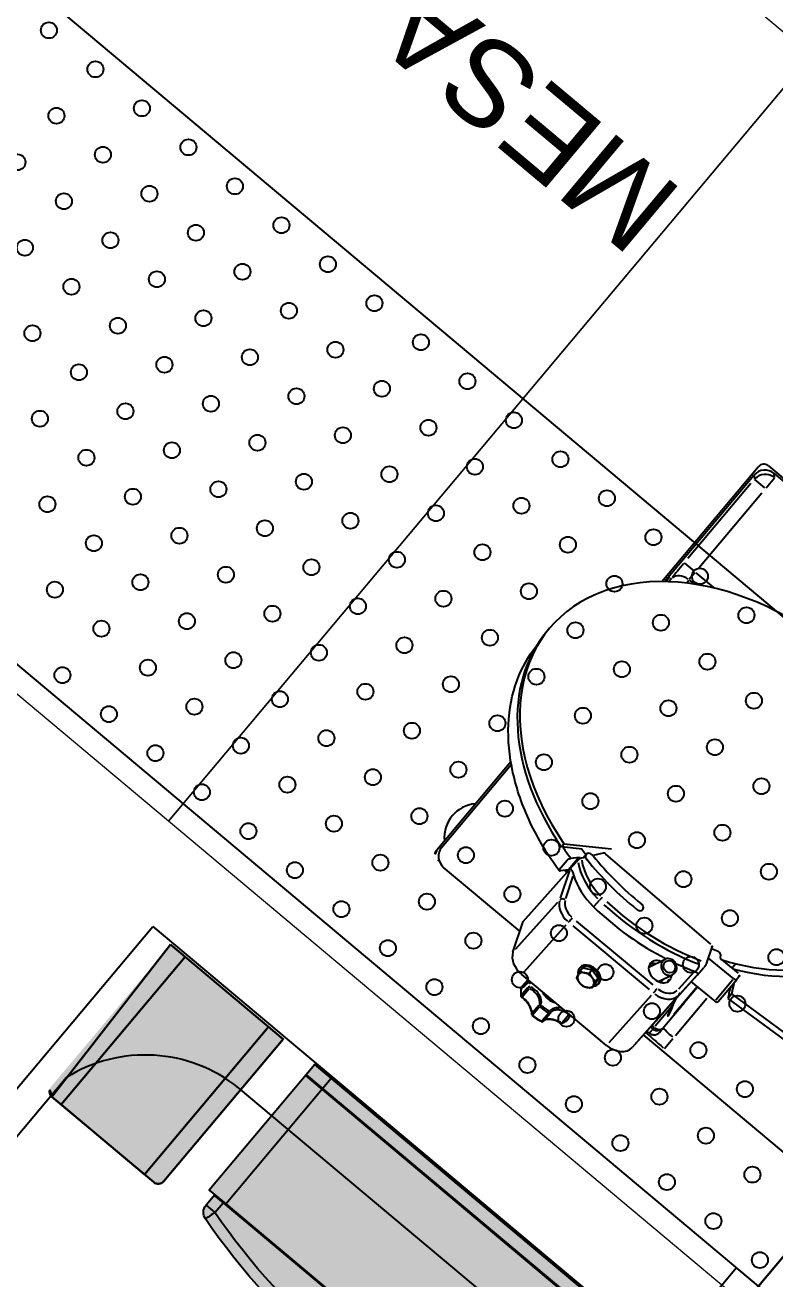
# Model space of a CAD drawing. Header units: metres. Extents: x 822482 to 822767, y 9662202 to 9662512.
# Drawn here: x 822694.408 to 822694.933, y 9662397.742 to 9662398.62 of the extents above; entities that cross this region are included whole.
import ezdxf

# ---------------------------------------------------------------- set-up
doc = ezdxf.new("R2010")
doc.units = ezdxf.units.M
doc.layers.add('20006_ARQ_1000_3PV$0$ARQ-SAN', color=9, linetype='Continuous')
doc.layers.add('ARQ_NE_EQUIPAMENTOS', color=7, linetype='Continuous')
doc.layers.add('ARQ_NE_INOX', color=7, linetype='Continuous', lineweight=0, true_color=0x0032c7)
doc.layers.add('ARQ_NE_MOBILIÁRIOS', color=251, linetype='Continuous', lineweight=0)
doc.styles.add('Arial', font='arial.ttf', dxfattribs={"height": 0.6})

# ---------------------------------------------------------------- blocks, each defined once
blk = doc.blocks.new('20006_ARQ_1400_3PV$0$ILV-014')
at = {"color": 0}
blk.add_lwpolyline([(0, 0.44), (0.455, 0.44), (0.455, 0), (0, 0)], close=True, dxfattribs=at)
blk.add_lwpolyline([(0.02167, 0.32029), (0.02167, 0.1212, 0.464346), (0.11399, 0.04323), (0.34171, 0.04323, 0.337648), (0.42953, 0.11017), (0.42953, 0.32097, 0.435718), (0.35396, 0.39198), (0.11844, 0.39198, 0.317535), (0.02167, 0.32029, 1.395828)], format="xyb", dxfattribs=at)
blk.add_circle((0.22785, 0.22), 0.04707, dxfattribs=at)
blk = doc.blocks.new('20006_ARQ_1400_3PV$0$IPL-001')
at = {"color": 0}
for points in [[(0, 0), (1, 0), (1, -0.37), (0, -0.37)], [(1, -0.37), (0.98, -0.37), (0.98, -0.4), (1, -0.4)]]:
    blk.add_lwpolyline(points, close=True, dxfattribs=at)
for centre in [(0.05442, -0.01562), (0.09691, -0.01562), (0.13939, -0.01562), (0.18187, -0.01562), (0.22435, -0.01562), (0.26683, -0.01562), (0.30931, -0.01562), (0.3518, -0.01562), (0.39428, -0.01562), (0.43676, -0.01562), (0.47924, -0.01562), (0.52172, -0.01562), (0.56421, -0.01562), (0.60669, -0.01562), (0.64917, -0.01562), (0.69165, -0.01562), (0.09691, -0.0581), (0.13939, -0.0581), (0.18187, -0.0581), (0.22435, -0.0581), (0.26683, -0.0581), (0.30931, -0.0581), (0.3518, -0.0581), (0.39428, -0.0581), (0.43676, -0.0581), (0.47924, -0.0581), (0.52172, -0.0581), (0.56421, -0.0581), (0.60669, -0.0581), (0.64917, -0.0581), (0.69165, -0.0581), (0.73413, -0.0581), (0.09691, -0.10058), (0.13939, -0.10058), (0.18187, -0.10058), (0.22435, -0.10058), (0.26683, -0.10058), (0.30931, -0.10058), (0.3518, -0.10058), (0.39428, -0.10058), (0.43676, -0.10058), (0.47924, -0.10058), (0.52172, -0.10058), (0.56421, -0.10058), (0.60669, -0.10058), (0.64917, -0.10058), (0.69165, -0.10058), (0.73413, -0.10058), (0.77661, -0.10058), (0.13939, -0.14307), (0.18187, -0.14307), (0.22435, -0.14307), (0.26683, -0.14307), (0.30931, -0.14307), (0.3518, -0.14307), (0.39428, -0.14307), (0.43676, -0.14307), (0.47924, -0.14307), (0.52172, -0.14307), (0.56421, -0.14307), (0.60669, -0.14307), (0.64917, -0.14307), (0.69165, -0.14307), (0.73413, -0.14307), (0.77661, -0.14307), (0.8191, -0.14307), (0.18187, -0.18555), (0.22435, -0.18555), (0.26683, -0.18555), (0.30931, -0.18555), (0.3518, -0.18555), (0.39428, -0.18555), (0.43676, -0.18555), (0.47924, -0.18555), (0.52172, -0.18555), (0.56421, -0.18555), (0.60669, -0.18555), (0.64917, -0.18555), (0.69165, -0.18555), (0.73413, -0.18555), (0.77661, -0.18555), (0.8191, -0.18555), (0.86158, -0.18555), (0.22435, -0.22803), (0.26683, -0.22803), (0.30931, -0.22803), (0.3518, -0.22803), (0.39428, -0.22803), (0.43676, -0.22803), (0.47924, -0.22803), (0.52172, -0.22803), (0.56421, -0.22803), (0.60669, -0.22803), (0.64917, -0.22803), (0.69165, -0.22803), (0.73413, -0.22803), (0.77661, -0.22803), (0.8191, -0.22803), (0.86158, -0.22803), (0.26683, -0.27051), (0.30931, -0.27051), (0.3518, -0.27051), (0.39428, -0.27051), (0.43676, -0.27051), (0.47924, -0.27051), (0.52172, -0.27051), (0.56421, -0.27051), (0.60669, -0.27051), (0.64917, -0.27051), (0.69165, -0.27051), (0.73413, -0.27051), (0.77661, -0.27051), (0.8191, -0.27051), (0.86158, -0.27051), (0.90406, -0.27051), (0.30931, -0.31299), (0.3518, -0.31299), (0.39428, -0.31299), (0.43676, -0.31299), (0.47924, -0.31299), (0.52172, -0.31299), (0.56421, -0.31299), (0.60669, -0.31299), (0.64917, -0.31299), (0.69165, -0.31299), (0.73413, -0.31299), (0.77661, -0.31299), (0.8191, -0.31299), (0.86158, -0.31299), (0.90406, -0.31299), (0.94654, -0.31299), (0.3518, -0.35547), (0.39428, -0.35547), (0.43676, -0.35547), (0.47924, -0.35547), (0.52172, -0.35547), (0.56421, -0.35547), (0.60669, -0.35547), (0.64917, -0.35547), (0.69165, -0.35547), (0.73413, -0.35547), (0.77661, -0.35547), (0.8191, -0.35547), (0.86158, -0.35547), (0.90406, -0.35547), (0.94654, -0.35547), (0.98902, -0.35547)]:
    blk.add_circle(centre, 0.00562, dxfattribs=at)
blk = doc.blocks.new('20006_ARQ_1400_3PV$0$QF-062')
at = {"color": 0}
for p, q in [((0.38233, 0.03772), (0.38233, 0.02993)), ((0.38298, 0.03098), (0.38298, 0.03799)), ((0.39091, 0.03888), (0.39091, 0.03187)), ((0.39181, 0.03137), (0.39181, 0.03838)), ((0.37155, 0.02284), (0.37155, 0.03046)), ((0.40454, 0.0338), (0.40454, 0.02679)), ((0.40564, 0.02656), (0.40564, 0.03357)), ((0.40929, 0.02857), (0.40929, 0.02268)), ((0.40932, 0.02235), (0.40932, 0.02871)), ((0.33602, -0.02453), (0.33741, 0.01968)), ((0.33749, 0.02213), (0.41489, 0.02237)), ((0.37001, 0.02223), (0.37001, 0.02514)), ((0.41481, 0.01991), (0.41342, -0.0243)), ((0.32278, 0.00924), (0.32139, -0.03497)), ((0.32213, -0.00716), (0.32286, 0.01169)), ((0.42817, -0.03238), (0.42956, 0.01182)), ((0.42964, 0.01428), (0.43807, -0.00681)), ((0, 0), (0.32241, 0)), ((0.43534, 0), (0.50501, 0)), ((0.30501, -0.00216), (0.30501, -0.01133)), ((0.31501, -0.0085), (0.31501, -0.01248)), ((0.32001, -0.0073), (0.32001, -0.00385)), ((0.32001, -0.00882), (0.32001, -0.00751)), ((0.32201, -0.00749), (0.32011, -0.00749)), ((0.32213, -0.00716), (0.32059, -0.05628)), ((0.32212, -0.00244), (0.32231, -0.00244)), ((0.36965, -0.00721), (0.36969, -0.00838)), ((0.37116, -0.00519), (0.37106, -0.00217)), ((0.37228, -0.01023), (0.37116, -0.00519)), ((0.37228, -0.01023), (0.37218, -0.00722)), ((0.38513, -0.00868), (0.37926, -0.01197)), ((0.38513, -0.00868), (0.38503, -0.00566)), ((0.38664, -0.00665), (0.38668, -0.00782)), ((0.43807, -0.00681), (0.43653, -0.05593)), ((0.51028, -0.0015), (0.51151, -0.0015)), ((0.51651, -0.0065), (0.51651, -0.08695)), ((0.30501, -0.014), (0.30501, -0.04827)), ((0.31501, -0.01248), (0.31501, -0.0355)), ((0.32001, -0.02819), (0.32001, -0.00996)), ((0.32011, -0.00895), (0.32197, -0.00895)), ((0.37926, -0.01197), (0.37228, -0.01023)), ((0.37926, -0.01197), (0.37917, -0.00896)), ((0.51501, -0.00999), (0.51501, -0.08568)), ((0.31524, -0.05), (0.31533, -0.02465)), ((0.32001, -0.0292), (0.32125, -0.03512)), ((0.40948, -0.02677), (0.33982, -0.02697)), ((0.33982, -0.03121), (0.40948, -0.03101)), ((0.31501, -0.05), (0.31501, -0.0355)), ((0.32128, -0.03837), (0.32062, -0.05534)), ((0.3236, -0.05633), (0.32422, -0.04046)), ((0.33846, -0.03533), (0.33391, -0.04545)), ((0.33668, -0.03611), (0.33654, -0.03611)), ((0.33678, -0.03907), (0.33668, -0.03604)), ((0.35009, -0.03874), (0.34485, -0.05038)), ((0.42549, -0.03831), (0.43161, -0.05362)), ((0.4361, -0.05488), (0.42852, -0.03589)), ((0.29734, -0.05168), (0.29734, -0.07219)), ((0.32079, -0.0499), (0.29929, -0.05027)), ((0.29929, -0.06975), (0.29929, -0.05129)), ((0.40667, -0.05211), (0.40684, -0.04659)), ((0.43688, -0.05502), (0.44089, -0.05074)), ((0.44204, -0.05094), (0.44204, -0.05943)), ((0.29355, -0.05762), (0.00702, -0.07535)), ((0.29515, -0.06073), (0.29355, -0.05762)), ((0.29355, -0.06187), (0.29355, -0.05762)), ((0.32059, -0.05628), (0.32037, -0.0631)), ((0.43653, -0.05593), (0.43631, -0.06276)), ((0.43688, -0.06633), (0.43688, -0.05502)), ((0.00702, -0.07959), (0.29355, -0.06187)), ((0.29355, -0.06187), (0.29693, -0.06843)), ((0.29693, -0.06843), (0.29693, -0.06472)), ((0.29693, -0.06843), (0.29734, -0.06843)), ((0.32033, -0.06447), (0.32037, -0.0631)), ((0.32086, -0.06727), (0.32512, -0.07792)), ((0.45105, -0.06678), (0.42328, -0.08559)), ((0.43192, -0.06834), (0.43192, -0.06876)), ((0.43352, -0.06907), (0.43519, -0.06686)), ((0.43444, -0.06785), (0.43444, -0.07116)), ((0.43627, -0.06412), (0.43631, -0.06276)), ((0.44089, -0.06206), (0.43688, -0.06633)), ((0.43901, -0.07211), (0.45105, -0.06396)), ((0.45105, -0.06396), (0.45105, -0.06678)), ((0.29741, -0.07434), (0.29734, -0.07222)), ((0.29929, -0.07077), (0.32211, -0.07039)), ((0.31568, -0.07545), (0.29946, -0.07572)), ((0.30501, -0.07583), (0.30501, -0.07953)), ((0.31747, -0.07789), (0.31568, -0.07545)), ((0.32704, -0.079), (0.42399, -0.08013)), ((0.42573, -0.07939), (0.43013, -0.07357)), ((0.43901, -0.07208), (0.43901, -0.07211)), ((0.55573, -0.17291), (0.55573, -0.17574)), ((0.51501, -0.25269), (0.51501, -0.35001)), ((0.51651, -0.25145), (0.51651, -0.3565)), ((0.5026, -0.26188), (0.5027, -0.26448)), ((0.51269, -0.25741), (0.5126, -0.25475)), ((0.48604, -0.2717), (0.50202, -0.2717)), ((0.50247, -0.26463), (0.49825, -0.26463)), ((0.50367, -0.2717), (0.51284, -0.2717)), ((0.5029, -0.27551), (0.5029, -0.34409)), ((0.5129, -0.34409), (0.5129, -0.27551)), ((0.5029, -0.34867), (0.5029, -0.35784)), ((0.51284, -0.3479), (0.50367, -0.3479)), ((0.5149, -0.3499), (0.513, -0.348)), ((0.50301, -0.358), (0.50491, -0.35989)), ((0.51151, -0.3615), (0.31935, -0.3615)), ((0.50501, -0.36), (0.47698, -0.36))]:
    blk.add_line(p, q, dxfattribs=at)
for centre, radius, start, end in [((0.38333, 0.03772), 0.001, 104.86775, 180), ((0.39086, 0.03856), 0.001, 30.42225, 88.17633), ((0.38333, 0.02993), 0.001, 180, 180.76035), ((0.40486, 0.03352), 0.001, 48.44399, 93.65717), ((0.40832, 0.02871), 0.001, 0, 21.31168), ((0.49951, -0.0315), 0.024, 315.09947, 44.90053), ((0.43808, -0.05493), 0.002, 70.88363, 76.03806)]:
    blk.add_arc(centre, radius, start, end, dxfattribs=at)
for centre, major_axis, ratio, start_param, end_param in [((0.38333, 0.03772), (-0.001, 0), 0.707107, 5.132128, 6.222603), ((0.38333, 0.03772), (-0.000257, 0.000967), 0.248538, 0.037623, 0.714833), ((0.39001, 0.02514), (0.02, 0), 0.707107, 1.546006, 1.909746), ((0.39086, 0.03856), (0.000032, 0.000999), 0.031808, 5.537538, 6.243941), ((0.39086, 0.03856), (0.001, 0), 0.707107, 0.365241, 1.464716), ((0.39086, 0.03856), (0.000862, 0.000506), 0.817421, 5.925545, 6.264362), ((0.39001, 0.02514), (-0.02, 0), 0.707107, 5.908102, 6.263444), ((0.38333, 0.02993), (-0.001, 0), 0.707107, 5.132128, 6.222603), ((0.37139, 0.03018), (0.01093, -0.00063), 0.690942, 0.040083, 0.049272), ((0.38333, 0.02993), (-0.001, -0.000013), 0.659188, 0.076876, 1.46065), ((0.38333, 0.02993), (-0.000257, 0.000967), 0.248538, 0.827505, 2.178389), ((0.39001, 0.01735), (-0.02, 0), 0.707107, 4.687599, 5.051338), ((0.39001, 0.01664), (0.01907, 0), 0.707107, 1.546006, 1.909746), ((0.39086, 0.03077), (-0.000032, -0.000999), 0.031808, 0.930767, 2.281652), ((0.39086, 0.03077), (0.000924, 0.000384), 0.626836, 4.538341, 5.930578), ((0.39086, 0.03077), (0.001, 0), 0.707107, 0.365241, 1.464716), ((0.40486, 0.03352), (-0.000064, 0.000998), 0.379701, 0.040518, 0.76985), ((0.40486, 0.02573), (0.000276, -0.000961), 0.178376, 3.968346, 5.360583), ((0.40486, 0.03352), (0.001, 0), 0.707107, 0.734398, 1.833874), ((0.40486, 0.02573), (-0.001, 0), 0.707107, 3.875991, 4.975467), ((0.40486, 0.03352), (0.000663, 0.000748), 0.552786, 5.753485, 6.255306), ((0.39001, 0.02514), (0.02, 0), 0.707107, 0.289369, 0.653109), ((0.40832, 0.02871), (0.000932, 0.000363), 0.681647, 6.036273, 6.27019), ((0.40832, 0.02871), (0.001, 0), 0.707107, 0.013458, 0.255703), ((0.33785, 0.01117), (-0.01499, 0.00047), 0.730841, 4.759419, 6.277856), ((0.39001, 0.01735), (-0.02, 0), 0.707107, 5.889758, 5.928366), ((0.39001, 0.01622), (-0.01043, 0), 0.707107, 4.173753, 5.259522), ((0.40486, 0.02573), (0.000663, 0.000748), 0.552786, 4.299672, 5.650557), ((0.39001, 0.01664), (0.01907, 0), 0.707107, 0.448164, 0.661466), ((0.39001, 0.01735), (0.02, 0), 0.707107, 0.376778, 0.657709), ((0.41525, 0.0114), (0.01499, -0.00047), 0.730841, 0.30883, 1.617826), ((0.37803, -0.00349), (-0.0065, -0.00021), 0.681793, 4.316365, 5.363563), ((0.37803, -0.00349), (0.0065, 0.00021), 0.681793, 0.127575, 1.174773), ((0.32001, -0.01248), (-0.005, 0), 0.997564, 4.790929, 6.204645), ((0.37814, -0.00693), (-0.0085, -0.00028), 0.681793, 5.664538, 10.12571), ((0.37818, -0.0081), (-0.0085, -0.00028), 0.681793, 0, 3.141593), ((0.37803, -0.00349), (-0.0065, -0.00021), 0.681793, 5.363563, 6.41076), ((0.37803, -0.00349), (-0.0065, -0.00021), 0.681793, 0.127575, 1.174773), ((0.37803, -0.00349), (0.0065, 0.00021), 0.681793, 4.316365, 5.363563), ((0.37803, -0.00349), (0.0065, 0.00021), 0.681793, 5.363563, 6.41076), ((0.505, -0.01001), (0.00708, 0.00708), 0.998783, 5.498396, 7.067974), ((0.5115, -0.0065), (0.00354, 0.00354), 0.998783, 5.498396, 7.067974), ((0.32001, -0.01248), (-0.005, 0), 0.707107, 4.790929, 6.204645), ((0.32001, -0.05652), (-0.00332, 0.03622), 0.103246, 5.557397, 6.769088), ((0.32001, -0.01083), (-0.00345, -0.03613), 0.100188, 5.114476, 5.473581), ((0.33631, -0.03795), (-0.01499, 0.00047), 0.730841, 4.835341, 6.201934), ((0.33624, -0.04), (-0.01199, 0.00038), 0.730841, 4.835341, 6.201934), ((0.34196, -0.04145), (-0.009, 0.00028), 0.730841, 2.08946, 6.846042), ((0.33602, -0.02918), (0.00001, -0.003), 0.032088, 3.970824, 5.38454), ((0.41342, -0.02895), (-0.00001, 0.003), 0.032088, 0.829231, 2.242948), ((0.41364, -0.03977), (0.01199, -0.00038), 0.730841, 0.374279, 1.552377), ((0.41371, -0.03772), (0.01499, -0.00047), 0.730841, 0.374279, 1.552377), ((0.42522, -0.03542), (0.00279, 0.00111), 0.650256, 4.514345, 5.928061), ((0.32431, -0.03753), (-0.003, 0.00012), 0.682538, 0.083517, 1.497234), ((0.34204, -0.03872), (-0.009, 0.00028), 0.730841, 0.209058, 0.712491), ((0.33938, -0.04791), (0.00547, -0.00246), 0.882297, 0.15708, 2.984513), ((0.34204, -0.03872), (0.009, -0.00028), 0.730841, 5.426596, 6.074128), ((0.29934, -0.05168), (-0.002, 0), 0.707107, 4.736492, 6.283185), ((0.39468, -0.16705), (-0.15742, 0.00494), 0.730841, 4.687558, 5.198678), ((0.39487, -0.16091), (0.15742, -0.00494), 0.730841, 1.51757, 1.919689), ((0.40651, -0.05388), (0.00014, 0.002), 0.036312, 4.040393, 5.454109), ((0.40362, -0.07721), (0.04248, -0.00133), 0.730841, 0.863816, 1.51757), ((0.40343, -0.08335), (-0.04248, 0.00133), 0.730841, 3.892236, 4.618798), ((0.38782, -0.16268), (0.15812, -0.00013), 0.732561, 1.244669, 1.257538), ((0.39487, -0.16091), (0.15742, -0.00494), 0.730841, 1.968116, 2.063666), ((0.39464, -0.16841), (0.15542, -0.00488), 0.730841, 1.5461, 2.059637), ((0.40338, -0.08472), (0.04048, -0.00127), 0.730841, 0.731612, 1.476204), ((0.43808, -0.05493), (0.00048, 0.00194), 0.22017, 5.993138, 6.26792), ((0.38998, -0.17574), (0.16575, 0), 0.707107, 4.401171, 7.476631), ((0.38261, -0.06688), (-0.0035, 0), 0.707107, 4.746205, 7.887798), ((0.38783, -0.17607), (0.158, 0), 0.707107, 1.287995, 1.604613), ((0.38783, -0.17607), (-0.151, 0), 0.707107, 4.429588, 4.746205), ((0.43094, -0.07116), (0.0035, 0), 0.707107, 4.429588, 7.571181), ((0.38783, -0.17253), (-0.158, 0), 0.707107, 4.396745, 4.404715), ((0.38783, -0.17253), (0.165, 0), 0.707107, 1.186078, 1.240363), ((0.38998, -0.17291), (0.16575, 0), 0.707107, 0, 1.193446), ((0.38704, -0.16494), (-0.151, 0), 0.707107, 5.292632, 6.587082), ((0.39001, -0.16732), (-0.15022, 0), 0.707107, 5.238534, 6.560068), ((0.29934, -0.07219), (-0.002, 0), 0.707107, 4.736492, 6.307288), ((0.29941, -0.07431), (-0.002, 0), 0.707107, 0.024103, 1.594899), ((0.31925, -0.07724), (-0.002, 0), 0.707107, 0.477888, 2.035612), ((0.38783, -0.17395), (-0.151, 0), 0.707107, 5.143521, 5.177205), ((0.32704, -0.07753), (-0.002, 0.00006), 0.730841, 0.30883, 1.597755), ((0.38783, -0.17253), (0.151, 0), 0.707107, 1.224795, 1.256978), ((0.42398, -0.07867), (-0.002, 0.00006), 0.730841, 1.597755, 2.665024), ((0.51443, -0.2445), (0, -0.0125), 0.034921, 5.504552, 7.117953), ((0.5027, -0.25756), (0.00999, 0.00035), 0.706891, 4.765015, 6.156519), ((0.5122, -0.2717), (0, 0.02), 0.034921, 4.751659, 5.458517), ((0.50221, -0.2717), (0, -0.01), 0.069842, 1.610066, 2.316925), ((0.5029, -0.3479), (0.00707, 0.00707), 0.998783, 4.006079, 5.418699), ((0.505, -0.34999), (0.00708, -0.00708), 0.998783, 5.498396, 7.067974), ((0.5115, -0.3565), (0.00354, -0.00354), 0.998783, 5.498396, 7.067974)]:
    blk.add_ellipse(centre, major_axis=major_axis, ratio=ratio, start_param=start_param, end_param=end_param, dxfattribs=at)
blk.add_ellipse((0.33922, -0.04827), major_axis=(0.00405, -0.00182), ratio=0.882297, dxfattribs=at)
for points, knots in [([(0.37163, 0.03078), (0.37217, 0.03086), (0.37271, 0.03095), (0.37379, 0.03119), (0.37432, 0.03133), (0.37535, 0.03164), (0.37585, 0.03182), (0.3768, 0.0322), (0.37726, 0.0324), (0.37813, 0.03284), (0.37854, 0.03307), (0.3793, 0.03354), (0.37964, 0.03378), (0.38028, 0.03428), (0.38057, 0.03454), (0.38109, 0.03505), (0.38131, 0.0353), (0.38169, 0.03581), (0.38185, 0.03606), (0.3821, 0.03655), (0.38219, 0.03679), (0.3823, 0.03723), (0.38232, 0.03742), (0.38233, 0.03761)], [-2.165006, -2.165006, -2.165006, -2.165006, -1.990587, -1.990587, -1.819764, -1.819764, -1.653521, -1.653521, -1.48946, -1.48946, -1.329696, -1.329696, -1.171702, -1.171702, -1.014855, -1.014855, -0.858724, -0.858724, -0.699191, -0.699191, -0.536318, -0.536318, -0.387016, -0.387016, -0.387016, -0.387016]), ([(0.37235, 0.03059), (0.3725, 0.03062), (0.37265, 0.03065), (0.37365, 0.03085), (0.37451, 0.03108), (0.37627, 0.03169), (0.37716, 0.03207), (0.37848, 0.03279), (0.37896, 0.03308), (0.37939, 0.03339), (0.38006, 0.03386), (0.38064, 0.03437), (0.38123, 0.03505), (0.38136, 0.03521), (0.3818, 0.03581), (0.38204, 0.03627), (0.38223, 0.03687), (0.38226, 0.03702), (0.38229, 0.03717)], [-2.104588, -2.104588, -2.104588, -2.104588, -2.054414, -2.054414, -1.766864, -1.766864, -1.443418, -1.443418, -1.241264, -1.241264, -1.241264, -0.930153, -0.930153, -0.83683, -0.83683, -0.567545, -0.567545, -0.475734, -0.475734, -0.475734, -0.475734]), ([(0.38307, 0.03868), (0.38357, 0.03881), (0.38408, 0.03893), (0.3851, 0.03914), (0.38562, 0.03923), (0.38666, 0.03938), (0.38718, 0.03943), (0.38824, 0.03952), (0.38877, 0.03955), (0.38983, 0.03958), (0.39036, 0.03958), (0.39089, 0.03956)], [0.4262411, 0.4262411, 0.4262411, 0.4262411, 0.507072, 0.507072, 0.587903, 0.587903, 0.668734, 0.668734, 0.749565, 0.749565, 0.830396, 0.830396, 0.830396, 0.830396]), ([(0.39172, 0.03907), (0.39185, 0.03884), (0.39203, 0.03861), (0.39244, 0.03814), (0.39268, 0.03791), (0.39322, 0.03746), (0.39352, 0.03724), (0.39418, 0.03682), (0.39454, 0.03661), (0.39532, 0.03622), (0.39573, 0.03603), (0.39659, 0.03569), (0.39704, 0.03553), (0.39798, 0.03524), (0.39847, 0.03511), (0.39947, 0.03488), (0.39998, 0.03479), (0.40101, 0.03463), (0.40153, 0.03457), (0.40253, 0.0345), (0.40299, 0.03448), (0.40391, 0.03447), (0.40436, 0.03449), (0.4048, 0.03451)], [-1.956307, -1.956307, -1.956307, -1.956307, -1.783292, -1.783292, -1.620288, -1.620288, -1.460677, -1.460677, -1.301237, -1.301237, -1.143211, -1.143211, -0.984086, -0.984086, -0.824206, -0.824206, -0.662974, -0.662974, -0.498109, -0.498109, -0.348849, -0.348849, -0.19959, -0.19959, -0.19959, -0.19959]), ([(0.39208, 0.03839), (0.3922, 0.03822), (0.39235, 0.03805), (0.39295, 0.03743), (0.39352, 0.03699), (0.39418, 0.03658), (0.39494, 0.03612), (0.39584, 0.0357), (0.3979, 0.03495), (0.39912, 0.03464), (0.40149, 0.03425), (0.40268, 0.03416), (0.40379, 0.03417)], [-1.868471, -1.868471, -1.868471, -1.868471, -1.753462, -1.753462, -1.437967, -1.437967, -1.437967, -1.078671, -1.078671, -0.674541, -0.674541, -0.287426, -0.287426, -0.287426, -0.287426]), ([(0.37001, 0.02514), (0.37001, 0.02552), (0.37003, 0.02591), (0.37011, 0.02668), (0.37018, 0.02706), (0.37034, 0.02782), (0.37045, 0.02819), (0.3707, 0.02894), (0.37084, 0.02931), (0.37117, 0.03003), (0.37136, 0.03039), (0.37156, 0.03074)], [5.4977871, 5.4977871, 5.4977871, 5.4977871, 5.5756437, 5.5756437, 5.6535002, 5.6535002, 5.7313567, 5.7313567, 5.8092133, 5.8092133, 5.8870698, 5.8870698, 5.8870698, 5.8870698]), ([(0.37163, 0.03078), (0.3716, 0.03078), (0.37157, 0.03076), (0.37154, 0.03069), (0.37154, 0.03064), (0.37154, 0.03058)], [0.08249081, 0.08249081, 0.08249081, 0.08249081, 0.11702517, 0.11702517, 0.15133963, 0.15133963, 0.15133963, 0.15133963]), ([(0.38229, 0.02922), (0.38218, 0.0282), (0.3818, 0.02721), (0.3807, 0.02568), (0.3801, 0.0251), (0.3794, 0.0246), (0.3787, 0.02411), (0.37789, 0.0237), (0.37581, 0.02298), (0.37447, 0.02276), (0.37287, 0.02275), (0.37262, 0.02276), (0.37238, 0.02277)], [0.670882, 0.670882, 0.670882, 0.670882, 1.116225, 1.116225, 1.443156, 1.443156, 1.443156, 1.770086, 1.770086, 2.220416, 2.220416, 2.300533, 2.300533, 2.300533, 2.300533]), ([(0.37835, 0.02246), (0.37896, 0.02274), (0.37954, 0.02306), (0.38006, 0.02343), (0.38083, 0.02398), (0.38149, 0.02462), (0.38272, 0.02631), (0.38315, 0.02741), (0.38328, 0.02864), (0.38329, 0.02873), (0.38329, 0.02883)], [-1.663447, -1.663447, -1.663447, -1.663447, -1.443156, -1.443156, -1.443156, -1.116225, -1.116225, -0.665896, -0.665896, -0.626985, -0.626985, -0.626985, -0.626985]), ([(0.39116, 0.02949), (0.3913, 0.02923), (0.39147, 0.02896), (0.39216, 0.02798), (0.39282, 0.02731), (0.3936, 0.02674), (0.39438, 0.02616), (0.39527, 0.02568), (0.39752, 0.02484), (0.39892, 0.02456), (0.40159, 0.02446), (0.40286, 0.02457), (0.40407, 0.02484)], [-1.90797, -1.90797, -1.90797, -1.90797, -1.793662, -1.793662, -1.465908, -1.465908, -1.465908, -1.138154, -1.138154, -0.709387, -0.709387, -0.335218, -0.335218, -0.335218, -0.335218]), ([(0.40378, 0.0262), (0.40267, 0.02595), (0.40152, 0.02584), (0.3991, 0.02593), (0.39783, 0.02617), (0.3958, 0.02693), (0.395, 0.02737), (0.39429, 0.02789), (0.39359, 0.02842), (0.39299, 0.02903), (0.39236, 0.02993), (0.39221, 0.03017), (0.39208, 0.03041)], [0.335218, 0.335218, 0.335218, 0.335218, 0.709387, 0.709387, 1.138154, 1.138154, 1.465908, 1.465908, 1.465908, 1.793662, 1.793662, 1.90797, 1.90797, 1.90797, 1.90797]), ([(0.40552, 0.03426), (0.40586, 0.03396), (0.40619, 0.03365), (0.4068, 0.03301), (0.40709, 0.03268), (0.40763, 0.032), (0.40788, 0.03165), (0.40834, 0.03094), (0.40855, 0.03057), (0.40893, 0.02983), (0.4091, 0.02946), (0.40925, 0.02907)], [1.6828781, 1.6828781, 1.6828781, 1.6828781, 1.7637091, 1.7637091, 1.8445401, 1.8445401, 1.9253711, 1.9253711, 2.0062021, 2.0062021, 2.0870331, 2.0870331, 2.0870331, 2.0870331]), ([(0.37155, 0.0228), (0.37155, 0.02272), (0.37156, 0.02263), (0.3716, 0.02244), (0.37162, 0.02234), (0.37166, 0.02224)], [0, 0, 0, 0, 0.03228523, 0.03228523, 0.06420818, 0.06420818, 0.06420818, 0.06420818]), ([(0.32156, -0.00241), (0.32075, -0.00237), (0.31982, -0.00233), (0.31653, -0.00222), (0.31376, -0.00217), (0.30923, -0.00212), (0.30763, -0.00211), (0.30603, -0.00211)], [2.706682, 2.706682, 2.706682, 2.706682, 3.135765, 3.135765, 4.06488, 4.06488, 4.54353, 4.54353, 4.54353, 4.54353]), ([(0.32001, -0.00366), (0.31999, -0.00366), (0.31997, -0.00366), (0.3198, -0.00368), (0.31964, -0.00371), (0.31927, -0.00378), (0.31908, -0.00382), (0.31866, -0.00393), (0.31846, -0.00399), (0.31801, -0.00417), (0.31777, -0.00427), (0.31727, -0.00455), (0.31698, -0.00474), (0.31626, -0.00534), (0.31584, -0.00583), (0.31516, -0.00711), (0.31501, -0.00783), (0.31501, -0.00846), (0.31501, -0.00848), (0.31501, -0.0085)], [-3.726667, -3.726667, -3.726667, -3.726667, -3.709161, -3.709161, -3.574191, -3.574191, -3.456599, -3.456599, -3.347378, -3.347378, -3.224965, -3.224965, -3.061989, -3.061989, -2.798368, -2.798368, -2.485377, -2.485377, -2.475874, -2.475874, -2.475874, -2.475874]), ([(0.32001, -0.00366), (0.32021, -0.00363), (0.3204, -0.00361), (0.32143, -0.00346), (0.322, -0.00333), (0.32228, -0.0032)], [1.8778739, 1.8778739, 1.8778739, 1.8778739, 1.9989134, 1.9989134, 2.5824428, 2.5824428, 2.5824428, 2.5824428]), ([(0.3223, -0.00277), (0.32218, -0.00271), (0.32204, -0.00265), (0.32183, -0.00257), (0.32176, -0.00254), (0.32171, -0.00249), (0.32172, -0.00248), (0.32179, -0.00246), (0.32181, -0.00246), (0.32188, -0.00245), (0.32191, -0.00245), (0.32197, -0.00245), (0.322, -0.00245), (0.32206, -0.00244), (0.32209, -0.00244), (0.32212, -0.00244)], [3.264816, 3.264816, 3.264816, 3.264816, 3.622129, 3.622129, 3.928685, 3.928685, 4.138416, 4.138416, 4.215324, 4.215324, 4.268511, 4.268511, 4.305694, 4.305694, 4.345769, 4.345769, 4.345769, 4.345769]), ([(0.30579, -0.0121), (0.3065, -0.01211), (0.30721, -0.01212), (0.30789, -0.01213), (0.30938, -0.01216), (0.31077, -0.01222), (0.31189, -0.01229), (0.31366, -0.01241), (0.31478, -0.01258), (0.31498, -0.01275)], [-4.489433, -4.489433, -4.489433, -4.489433, -4.06488, -4.06488, -4.06488, -3.135765, -3.135765, -3.135765, -1.678831, -1.678831, -1.678831, -1.678831]), ([(0.33391, -0.04545), (0.33367, -0.04597), (0.33353, -0.04653), (0.33344, -0.04767), (0.3335, -0.04825), (0.33379, -0.0494), (0.33404, -0.04996), (0.33471, -0.051), (0.33513, -0.05147), (0.33611, -0.05229), (0.33666, -0.05264), (0.33785, -0.05315), (0.33848, -0.05332), (0.33975, -0.05346), (0.3404, -0.05344), (0.34162, -0.0532), (0.34221, -0.05298), (0.34325, -0.05238), (0.34372, -0.052), (0.3444, -0.0512), (0.34466, -0.0508), (0.34485, -0.05038)], [1.733059, 1.733059, 1.733059, 1.733059, 2.039773, 2.039773, 2.349874, 2.349874, 2.667605, 2.667605, 2.992533, 2.992533, 3.321655, 3.321655, 3.651966, 3.651966, 3.980778, 3.980778, 4.30494, 4.30494, 4.621445, 4.621445, 4.874652, 4.874652, 4.874652, 4.874652]), ([(0.44089, -0.05074), (0.44104, -0.05059), (0.4412, -0.05046), (0.44146, -0.05031), (0.4416, -0.05028), (0.4418, -0.05031), (0.4419, -0.05039), (0.44201, -0.0506), (0.44204, -0.05077), (0.44204, -0.05094)], [0.9040718, 0.9040718, 0.9040718, 0.9040718, 0.9808454, 0.9808454, 1.0563004, 1.0563004, 1.1314705, 1.1314705, 1.2053546, 1.2053546, 1.2053546, 1.2053546]), ([(0.44173, -0.0503), (0.45476, -0.05346), (0.46725, -0.05776), (0.49037, -0.06843), (0.501, -0.07478), (0.51976, -0.08917), (0.52788, -0.09721), (0.54112, -0.11449), (0.54623, -0.12373), (0.55284, -0.14219), (0.55458, -0.15136), (0.5548, -0.16055)], [1.924631, 1.924631, 1.924631, 1.924631, 2.172844, 2.172844, 2.421057, 2.421057, 2.66927, 2.66927, 2.917482, 2.917482, 3.148249, 3.148249, 3.148249, 3.148249]), ([(0.32357, -0.05721), (0.32318, -0.05735), (0.32277, -0.05745), (0.322, -0.05751), (0.32165, -0.05747), (0.32114, -0.05729), (0.32093, -0.05716), (0.32065, -0.05678), (0.32058, -0.05654), (0.32059, -0.05628)], [0.4825087, 0.4825087, 0.4825087, 0.4825087, 0.6127169, 0.6127169, 0.7429251, 0.7429251, 0.8553332, 0.8553332, 0.9677413, 0.9677413, 0.9677413, 0.9677413]), ([(0.43653, -0.05593), (0.43652, -0.05603), (0.4365, -0.05612), (0.43643, -0.05625), (0.43638, -0.0563), (0.43613, -0.05643), (0.43582, -0.0564), (0.43505, -0.0562), (0.43447, -0.05594), (0.43323, -0.05528), (0.43257, -0.05489), (0.43195, -0.05447)], [1.3606471, 1.3606471, 1.3606471, 1.3606471, 1.4027535, 1.4027535, 1.4448598, 1.4448598, 1.5902411, 1.5902411, 1.8394124, 1.8394124, 2.0885838, 2.0885838, 2.0885838, 2.0885838]), ([(0.4367, -0.0531), (0.43714, -0.0532), (0.43758, -0.05331), (0.43808, -0.05343), (0.43816, -0.05345), (0.43823, -0.05347)], [0.7813281, 0.7813281, 0.7813281, 0.7813281, 0.9176815, 0.9176815, 0.9403521, 0.9403521, 0.9403521, 0.9403521]), ([(0.44204, -0.05943), (0.44204, -0.0596), (0.44201, -0.05984), (0.4419, -0.06027), (0.44181, -0.06054), (0.44161, -0.061), (0.44147, -0.06127), (0.44121, -0.06169), (0.44104, -0.06191), (0.44089, -0.06206)], [1.2053541, 1.2053541, 1.2053541, 1.2053541, 1.2786126, 1.2786126, 1.3531289, 1.3531289, 1.4292089, 1.4292089, 1.5066363, 1.5066363, 1.5066363, 1.5066363]), ([(0.32033, -0.06447), (0.32032, -0.06463), (0.32033, -0.06487), (0.32038, -0.06532), (0.32042, -0.0656), (0.32051, -0.06609), (0.32058, -0.06638), (0.32071, -0.06684), (0.32079, -0.06709), (0.32086, -0.06727)], [1.197926, 1.197926, 1.197926, 1.197926, 1.2714658, 1.2714658, 1.345814, 1.345814, 1.4211627, 1.4211627, 1.4973701, 1.4973701, 1.4973701, 1.4973701]), ([(0.43519, -0.06686), (0.43532, -0.06668), (0.43548, -0.06644), (0.43572, -0.06598), (0.43585, -0.0657), (0.43604, -0.06522), (0.43613, -0.06495), (0.43623, -0.06451), (0.43626, -0.06428), (0.43627, -0.06412)], [0.9286139, 0.9286139, 0.9286139, 0.9286139, 1.0111315, 1.0111315, 1.0900112, 1.0900112, 1.1650926, 1.1650926, 1.2372995, 1.2372995, 1.2372995, 1.2372995])]:
    blk.add_open_spline(points, degree=3, knots=knots, dxfattribs=at)
for points in [[(0.37154, 0.03058), (0.37155, 0.03054), (0.37155, 0.0305), (0.37155, 0.03046)], [(0.37155, 0.02284), (0.37155, 0.02282), (0.37155, 0.02281), (0.37155, 0.0228)]]:
    blk.add_open_spline(points, degree=3, dxfattribs=at)
for points, weights in [([(0.37398, -0.0001), (0.37534, 0.00066), (0.37692, 0.00112)], [1, 1.0379548493, 1]), ([(0.37692, 0.00112), (0.37878, 0.00108), (0.3804, 0.00067)], [1, 1.0379548493, 1]), ([(0.3804, 0.00067), (0.38202, 0.00027), (0.38391, -0.00062)], [1, 1.0379548493, 1]), ([(0.37106, -0.00217), (0.37262, -0.00087), (0.37398, -0.0001)], [1, 1.0379548493, 1]), ([(0.3716, -0.00427), (0.37134, -0.0031), (0.37106, -0.00217)], [1, 1.0379548493, 1]), ([(0.37218, -0.00722), (0.37186, -0.00544), (0.3716, -0.00427)], [1, 1.0379548493, 1]), ([(0.37566, -0.00766), (0.37404, -0.00726), (0.37218, -0.00722)], [1, 1.0379548493, 1]), ([(0.37917, -0.00896), (0.37728, -0.00807), (0.37566, -0.00766)], [1, 1.0379548493, 1]), ([(0.38208, -0.00689), (0.38072, -0.00765), (0.37917, -0.00896)], [1, 1.0379548493, 1]), ([(0.38503, -0.00566), (0.38344, -0.00612), (0.38208, -0.00689)], [1, 1.0379548493, 1]), ([(0.38391, -0.00062), (0.38419, -0.00155), (0.38445, -0.00272)], [1, 1.0379548493, 1]), ([(0.38445, -0.00272), (0.38472, -0.00389), (0.38503, -0.00566)], [1, 1.0379548493, 1]), ([(0.29515, -0.06073), (0.29605, -0.06276), (0.29693, -0.06472)], [1, 1.00109818949, 1.00195138214]), ([(0.29693, -0.06472), (0.29713, -0.06474), (0.29734, -0.06475)], [1.01689189652, 1.01727584264, 1.01765832673])]:
    blk.add_rational_spline(points, weights, degree=2, dxfattribs=at)
blk = doc.blocks.new('20006_ARQ_1000_3PV$0$TOALHEIRO ROLÃO 70.208 DRACO_p')
at = {"layer": 'ARQ_NE_EQUIPAMENTOS', "true_color": 0xffffff}
h = blk.add_hatch(color=7, dxfattribs=at)
h.dxf.hatch_style = 1
edge = h.paths.add_edge_path()
edge.add_arc((0.12947, -0.22445), 0.008, 285.43667, 360)
edge.add_line((0.13747, -0.22445), (0.13747, -0.215))
edge.add_line((0.13747, -0.215), (-0.13753, -0.215))
edge.add_line((-0.13753, -0.215), (-0.13753, -0.22445))
edge.add_arc((-0.12953, -0.22445), 0.008, 180, 254.56333)
edge.add_arc((-0.00003, 0.24453), 0.49453, 254.56333, 285.43667)
h.paths.add_polyline_path([(-0.14253, -0.1), (0.14247, -0.1), (0.14247, -0.215), (-0.14253, -0.215)])
at = {"layer": 'ARQ_NE_EQUIPAMENTOS'}
for points in [[(-0.1275, -0.1), (-0.1275, -0.215), (-0.1425, -0.215), (-0.1425, -0.1), (0.1425, -0.1), (0.1425, -0.215), (0.1275, -0.215), (-0.1275, -0.215)], [(-0.1425, -0.1), (0.1425, -0.1)], [(0.1275, -0.215), (0.1275, -0.1)], [(0.1425, -0.1095), (-0.1425, -0.1095)], [(-0.1425, -0.11), (0.1425, -0.11)], [(-0.1295, -0.2155), (-0.1295, -0.22445)], [(-0.0567, -0.2155), (-0.0567, -0.215)], [(-0.05072, -0.2155), (-0.05072, -0.215)], [(-0.03567, -0.2155), (-0.03567, -0.215)], [(-0.03092, -0.2155), (-0.03092, -0.215)], [(-0.02539, -0.2155), (-0.02539, -0.215)], [(-0.01464, -0.2155), (-0.01464, -0.215)], [(-0.01345, -0.2155), (-0.01345, -0.215)], [(-0.0121, -0.2155), (-0.0121, -0.215)], [(-0.00141, -0.2155), (-0.00141, -0.215)], [(0.003, -0.2155), (0.003, -0.215)], [(0.01368, -0.2155), (0.01368, -0.215)], [(0.01623, -0.2155), (0.01623, -0.215)], [(0.03004, -0.2155), (0.03004, -0.215)], [(0.04133, -0.2155), (0.04133, -0.215)], [(0.04472, -0.2155), (0.04472, -0.215)], [(0.05851, -0.2155), (0.05851, -0.215)], [(0.0722, -0.2155), (0.0722, -0.215)], [(0.1295, -0.22445), (0.1295, -0.2155)], [(-0.0567, -0.24724), (-0.0567, -0.24674)], [(-0.03092, -0.24953), (-0.03092, -0.24903)], [(-0.01345, -0.25032), (-0.01345, -0.24982)], [(-0.0121, -0.25035), (-0.0121, -0.24985)], [(-0.00141, -0.2505), (-0.00141, -0.25)], [(0.003, -0.25049), (0.003, -0.24999)], [(0.01368, -0.25031), (0.01368, -0.24981)], [(0.03004, -0.24959), (0.03004, -0.24909)], [(0.05851, -0.24703), (0.05851, -0.24653)]]:
    blk.add_lwpolyline(points, dxfattribs=at)
at = {"layer": 'ARQ_NE_EQUIPAMENTOS', "linetype": 'Continuous', "flags": 128}
for points in [[(0.1375, -0.2155), (0.1295, -0.2155), (-0.1295, -0.2155), (-0.1375, -0.2155), (-0.1375, -0.22445), (-0.1295, -0.22445), (-0.12992, -0.22595), (-0.13031, -0.2274), (-0.13068, -0.22873), (-0.13101, -0.2299), (-0.13127, -0.23086), (-0.13147, -0.23157), (-0.13159, -0.23201), (-0.13163, -0.23216)], [(0.1375, -0.215), (0.1375, -0.22445), (0.1295, -0.22445), (0.12992, -0.22595), (0.13031, -0.2274), (0.13068, -0.22873), (0.13101, -0.2299), (0.13127, -0.23086), (0.13147, -0.23157), (0.13159, -0.23201), (0.13163, -0.23216)]]:
    blk.add_lwpolyline(points, dxfattribs=at)
at = {"layer": 'ARQ_NE_EQUIPAMENTOS', "linetype": 'Continuous'}
for points in [[(-0.1375, -0.22445, 0.337331), (-0.13163, -0.23216, 0.135531), (0.13163, -0.23216, 0.337331), (0.1375, -0.22445)], [(0.04472, -0.24797), (0.04472, -0.24848, 0.007007), (0.05851, -0.24703, 0.006966), (0.0722, -0.24521), (0.0722, -0.2447)], [(-0.0567, -0.24724, 0.00304), (-0.05072, -0.24789)], [(-0.05072, -0.24739), (-0.05072, -0.24789, 0.007629), (-0.03567, -0.24921), (-0.03567, -0.24871)], [(-0.03092, -0.24953, 0.002799), (-0.02539, -0.24985)], [(-0.02539, -0.24935), (-0.02539, -0.24985, 0.005429), (-0.01464, -0.25028), (-0.01464, -0.24978)], [(-0.01939, -0.25012, 0.002997), (-0.01345, -0.25032)], [(-0.0121, -0.25035, 0.0054), (-0.00141, -0.2505, 0.002224), (0.003, -0.25049, 0.005397), (0.01368, -0.25031)], [(0.01623, -0.24973), (0.01623, -0.25023, 0.006989), (0.03004, -0.24959, 0.005716), (0.04133, -0.24877), (0.04133, -0.24827)]]:
    blk.add_lwpolyline(points, format="xyb", dxfattribs=at)
at = {"layer": 'ARQ_NE_EQUIPAMENTOS'}
blk.add_lwpolyline([(-0.1295, -0.22445, 0.135531), (0.1295, -0.22445)], format="xyb", dxfattribs=at)
blk = doc.blocks.new('*U371')
blk.add_blockref('20006_ARQ_1000_3PV$0$TOALHEIRO ROLÃO 70.208 DRACO_p', (0, 0))
blk = doc.blocks.new('*U297')
at = {"true_color": 0xffffff}
h = blk.add_hatch(color=7, dxfattribs=at)
h.dxf.hatch_style = 1
edge = h.paths.add_edge_path()
edge.add_line((-0.0515, 0), (0.0515, 0))
edge.add_line((0.0515, 0), (0.0515, -0.13))
edge.add_arc((0.0465, -0.13), 0.005, 270, 360, ccw=False)
edge.add_line((0.0465, -0.135), (-0.0465, -0.135))
edge.add_arc((-0.0465, -0.13), 0.005, 180, 270, ccw=False)
edge.add_line((-0.0515, -0.13), (-0.0515, 0))
at = {"layer": '20006_ARQ_1000_3PV$0$ARQ-SAN', "lineweight": 30}
blk.add_lwpolyline([(-0.0515, 0), (0.0515, 0), (0.0515, -0.13, -0.414214), (0.0465, -0.135), (-0.0465, -0.135, -0.414214), (-0.0515, -0.13)], format="xyb", close=True, dxfattribs=at)
blk.add_lwpolyline([(-0.03803, 0), (0.03803, 0), (0.03803, -0.135), (-0.03803, -0.135)], close=True, dxfattribs=at)
blk = doc.blocks.new('*U386')
at = {"layer": 'ARQ_NE_INOX'}
blk.add_lwpolyline([(0.9, -0.7), (0, -0.7), (0, 0), (0.9, 0)], close=True, dxfattribs=at)
blk = doc.blocks.new('*U385')
at = {"layer": 'ARQ_NE_INOX'}
blk.add_lwpolyline([(0.8, -0.7), (0, -0.7), (0, 0), (0.8, 0)], close=True, dxfattribs=at)
blk = doc.blocks.new('A$C8f1b9c42')
at = {"layer": 'ARQ_NE_EQUIPAMENTOS', "transparency": 33554687}
for name, p, rotation in [('20006_ARQ_1400_3PV$0$ILV-014', (303.96412, -239.94744), 180.0000000036937), ('20006_ARQ_1400_3PV$0$ILV-014', (303.96412, -239.94744), 180.0000000036937), ('20006_ARQ_1400_3PV$0$IPL-001', (303.47748, -240.837), 180.0000000035784), ('20006_ARQ_1400_3PV$0$IPL-001', (304.47748, -240.837), 180.0000000035784)]:
    blk.add_blockref(name, p, dxfattribs=dict(at, rotation=rotation))
at = {"layer": 'ARQ_NE_EQUIPAMENTOS', "xscale": -1, "rotation": 179.9714022222662}
blk.add_blockref('*U371', (303.67257, -240.48628, 0.581), dxfattribs=at)
at = {"layer": 'ARQ_NE_EQUIPAMENTOS', "rotation": 179.9714022222662}
blk.add_blockref('*U297', (303.89501, -240.38567, 0.581), dxfattribs=at)
at = {"layer": 'ARQ_NE_EQUIPAMENTOS', "transparency": 33554687}
blk.add_blockref('20006_ARQ_1400_3PV$0$QF-062', (303.32978, -240.54991), dxfattribs=at)
at = {"layer": 'ARQ_NE_MOBILIÁRIOS', "transparency": 33554687, "rotation": 180}
for name, p in [('*U385', (304.00303, -241.15101)), ('*U386', (304.90303, -241.15101))]:
    blk.add_blockref(name, p, dxfattribs=at)
at = {"layer": 'ARQ_NE_MOBILIÁRIOS', "transparency": 33554687, "insert": (304.45612, -241.04099), "char_height": 0.06, "width": 0.908935, "attachment_point": 5, "rotation": 360, "style": 'Arial'}
blk.add_mtext('MESA INOX ALTILENO\\P90x70', dxfattribs=at)

msp = doc.modelspace()

# ---------------------------------------------------------------- block references
at = {"ltscale": 10, "rotation": 140.0090103764572}
msp.add_blockref('A$C8f1b9c42', (822772.88904, 9662018.46966), dxfattribs=at)

doc.saveas('drawing.dxf')
